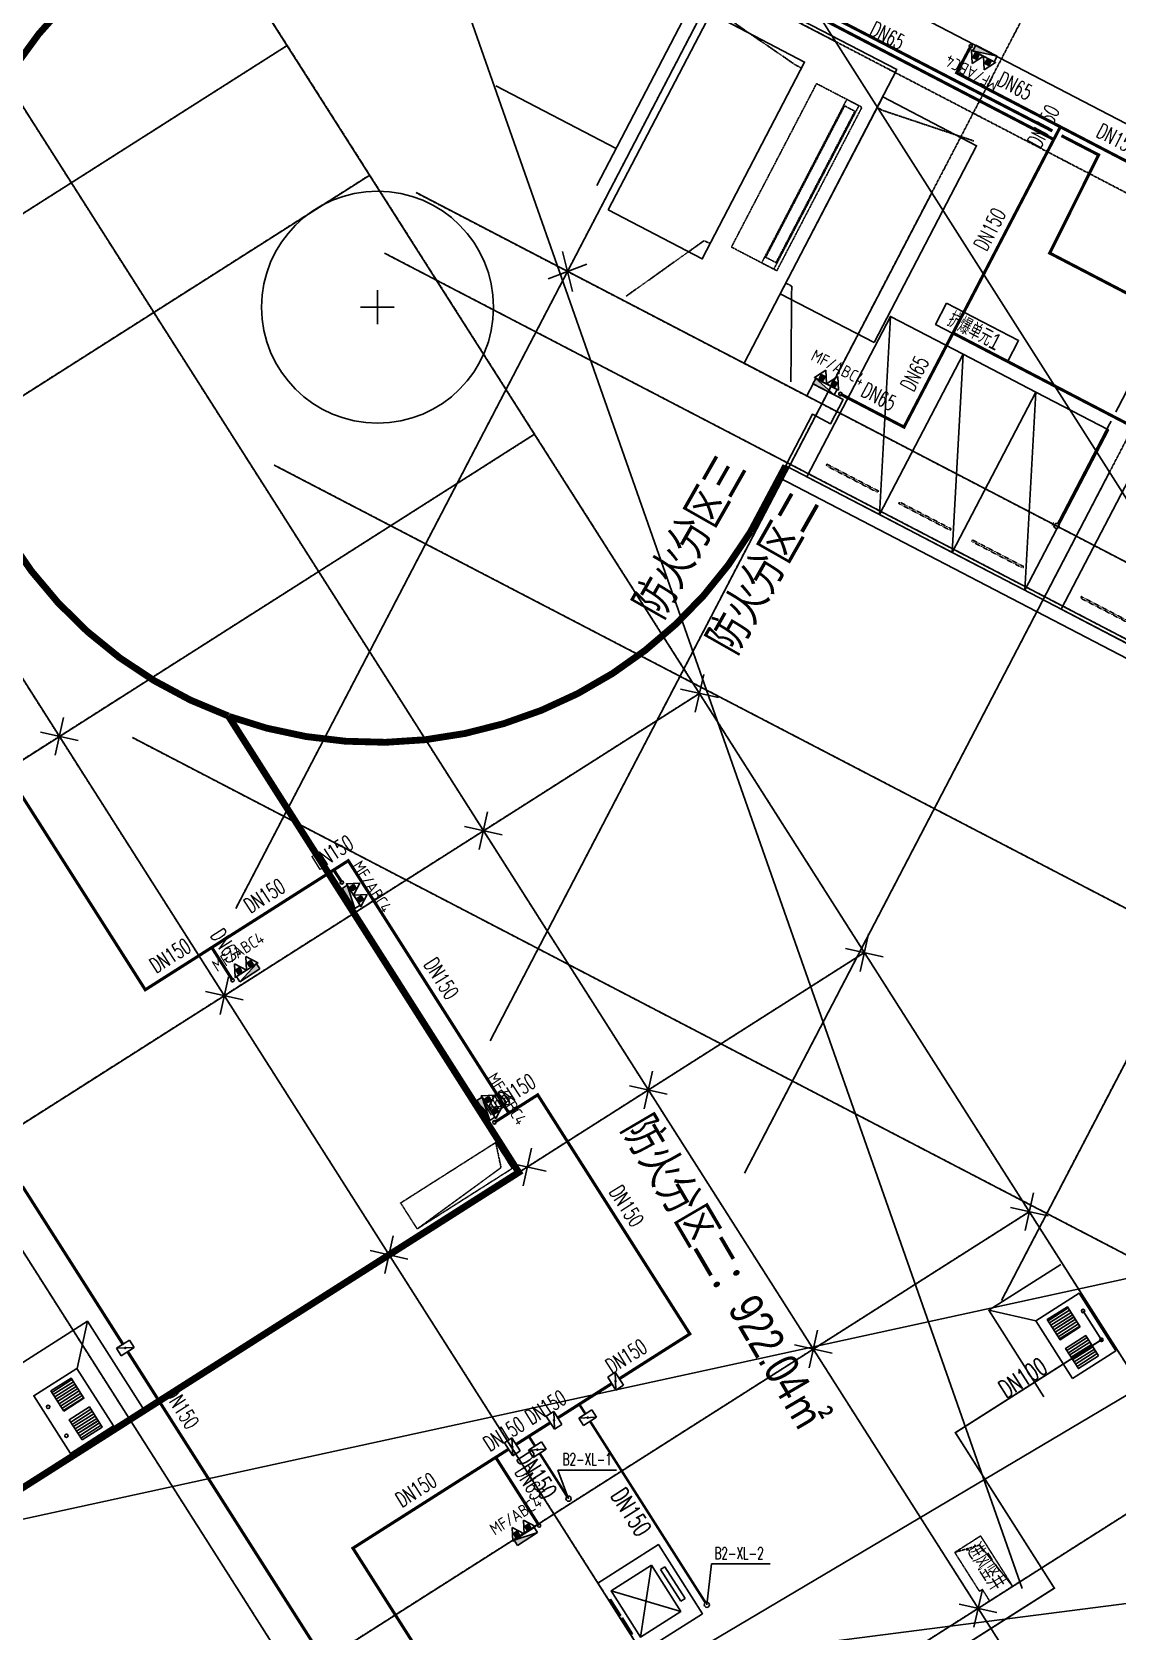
# Model space of a CAD drawing. Extents: x -1466470 to 922624, y -511729 to 590125.
# Drawn here: x -333605 to -301821, y 193979 to 240832 of the extents above; entities that cross this region are included whole.
import ezdxf
from ezdxf.xclip import XClip

# ---------------------------------------------------------------- set-up
doc = ezdxf.new("R2010")
doc.units = 0
doc.header["$LTSCALE"] = 10
doc.header["$MEASUREMENT"] = 0
doc.header["$XCLIPFRAME"] = 2
for name, pattern in [('104-13 B2核心筒$0$DASH', [0.35, 0.25, -0.1]), ('X-104 B2平面$0$CENTER', [2, 1.25, -0.25, 0.25, -0.25]), ('X-104 B2平面$0$DOTE', [2.42, 2, -0.2, 0.02, -0.2]), ('X-104 B2平面$1$DASH', [0.35, 0.25, -0.1])]:
    doc.linetypes.add(name, pattern=pattern)
for name, color, linetype in [('104-13 B2核心筒$0$02-TEXT_房间', 7, 'Continuous'), ('104-13 B2核心筒$0$A-E_电梯', 171, 'Continuous'), ('104-13 B2核心筒$0$A-TECH_结构', 21, 'Continuous'), ('DIM_消防', 3, 'Continuous'), ('EQUIP_消火栓', 7, 'Continuous'), ('EQUIP_消防', 7, 'Continuous'), ('EQUIP_给水', 7, 'Continuous'), ('PIPE-中水', 122, 'TG_Z'), ('PIPE-压力废', 31, 'TG_YF'), ('PIPE-消防', 1, 'Continuous'), ('PIPE-给水', 3, 'TG_J'), ('TEXT_压力废', 7, 'Continuous'), ('TEXT_消防', 7, 'Continuous'), ('VALVE_消防', 7, 'Continuous'), ('VPIPE-中水中', 124, 'Continuous'), ('VPIPE-消防', 1, 'Continuous'), ('X-104 B2平面$0$02-TEXT_房间', 7, 'Continuous'), ('X-104 B2平面$0$A-E_楼梯', 171, 'Continuous'), ('X-104 B2平面$0$A-I_车位', 9, 'Continuous'), ('X-104 B2平面$0$A-SUR_看线', 231, 'Continuous'), ('X-104 B2平面$0$A_AXIS-轴线', 9, 'X-104 B2平面$0$DOTE'), ('X-104 B2平面$0$DOOR_FIRE', 220, 'Continuous'), ('X-104 B2平面$0$VPIPE-消防', 1, 'Continuous'), ('X-104 B2平面$0$集水坑&', 6, 'Continuous'), ('X-104 B2平面$1$集水坑&', 7, 'Continuous')]:
    doc.layers.add(name, color=color, linetype=linetype)
for name, color, linetype, plot in [('104-13 B2核心筒$0$04-不打印_辅助线', 165, 'Continuous', False), ('104-6 B2核心筒$0$04-不打印_辅助线', 165, 'Continuous', False), ('X-104 B2平面$0$04-不打印_辅助线', 165, 'Continuous', False), ('X-104 B2平面$0$04-不打印_防火分区', 30, 'Continuous', False), ('X-104 B2平面$0$04-不打印_面积', 5, 'Continuous', False), ('X-104 B2平面$1$DIM_MODI', 6, 'Continuous', False)]:
    doc.layers.add(name, color=color, linetype=linetype, plot=plot)
doc.layers.get('X-104 B2平面$0$A-SUR_看线').off()
doc.styles.add('104-13 B2核心筒$0$_TCH_SPACE', font='ros.shx', dxfattribs={"width": 0.75, "height": 5, "bigfont": 'jd.shx'})
doc.styles.add('_TWT_PIPEDN', font='SIMPLEX', dxfattribs={"width": 0.8, "height": 3.5, "bigfont": 'HZTXT'})
doc.styles.add('_TWT_SERIAL', font='COMPLEX', dxfattribs={"width": 0.8, "height": 3.5, "bigfont": 'HZTXT'})
doc.styles.get("Standard").update_dxf_attribs({"font": 'gbenor.shx', "bigfont": 'gbcbig.shx'})
doc.styles.add('TG_LINETYPE', font='romans2.shx', dxfattribs={"width": 0.8, "height": 3, "bigfont": 'hzdf2.shx'})
doc.styles.add('X-104 B2平面$0$_TCH_SPACE', font='ros.shx', dxfattribs={"width": 0.75, "height": 5, "bigfont": 'jd.shx'})
doc.styles.add('X-104 B2平面$0$Arial', font='arial.ttf', dxfattribs={"width": 0.75, "height": 2.5})
doc.linetypes.add('TG_J', pattern='A,2,-0.3,["J",TG_LINETYPE,S=0.1,R=0,X=-0.23,Y=-0.15],0', length=2.3)
doc.linetypes.add('TG_XH', pattern='A,5,-0.6,["XH",TG_LINETYPE,S=0.1,R=0,X=-0.52,Y=-0.15],0', length=5.6)
doc.linetypes.add('TG_YF', pattern='A,2,-0.6,["YF",TG_LINETYPE,S=0.1,R=0,X=-0.52,Y=-0.15],0', length=2.6)
doc.linetypes.add('TG_Z', pattern='A,2,-0.3,["Z",TG_LINETYPE,S=0.1,R=0,X=-0.23,Y=-0.15],0', length=2.3)
pattern_1 = [(180, (350, -250), (-7e-15, -79.375), [])]

# ---------------------------------------------------------------- blocks, each defined once
blk = doc.blocks.new('104-6 B2核心筒$0$1f结构')
at = {"layer": '104-6 B2核心筒$0$04-不打印_辅助线'}
for p, q in [((-400, -450), (400, 450)), ((-400, 450), (400, -450))]:
    blk.add_line(p, q, dxfattribs=at)
at = {"layer": 'Defpoints'}
for p, q in [((-400, -450), (400, 450)), ((-400, 450), (400, -450))]:
    blk.add_line(p, q, dxfattribs=at)
blk = doc.blocks.new('104-6 B2核心筒')
blk.add_blockref('104-6 B2核心筒$0$1f结构', (0, 0))
blk = doc.blocks.new('X-104 B2平面$0$jgfd')
blk.add_lwpolyline([(5300, -1200), (0, -1200), (0, 1200), (5300, 1200), (5300, -1200), (0, 1200)])
at = {"linetype": 'X-104 B2平面$1$DASH', "ltscale": 0.001}
blk.add_lwpolyline([(550, -850), (550, 850), (600, 850), (600, -850)], close=True, dxfattribs=at)
blk = doc.blocks.new('*U325')
at = {"linetype": 'X-104 B2平面$1$DASH'}
for p, q in [((-200, -500), (-200, -100)), ((0, -100), (-200, -100)), ((5000, -100), (5200, -100)), ((5200, -500), (5200, -100)), ((0, -500), (-200, -500)), ((5000, -500), (5200, -500))]:
    blk.add_line(p, q, dxfattribs=at)
blk.add_lwpolyline([(5200, 0), (-200, 0), (-200, -1500), (5200, -1500)], close=True, dxfattribs=at)
for points in [[(5000, -100), (0, -100)], [(0, -100), (0, -500)], [(5000, -130), (0, -130)], [(5000, -100), (5000, -500)], [(5000, -470), (0, -470)], [(5000, -500), (0, -500)]]:
    blk.add_lwpolyline(points, dxfattribs=at)
blk = doc.blocks.new('104 轴线')
for p, q in [((-267879, 136479), (-243063, 184152)), ((-260428, 132601), (-235612, 180273)), ((-252978, 128722), (-228161, 176394)), ((-273455, 172905), (-228319, 101944)), ((-245448, 124995), (-220710, 172516)), ((-279783, 168880), (-234647, 97919)), ((-122274, 95231), (-258164, 165971)), ((-287377, 164050), (-242241, 93088)), ((-292106, 145398), (-266371, 161767)), ((-294971, 159219), (-249835, 88258)), ((-289691, 141601), (-263956, 157970)), ((-126707, 86715), (-262597, 157455)), ((-127630, 84941), (-263520, 155681)), ((-284860, 134007), (-259125, 150376)), ((-130863, 78732), (-266753, 149472)), ((-280030, 126413), (-254295, 142782)), ((-135018, 70749), (-270908, 141489)), ((-275200, 118819), (-249465, 135189)), ((-270370, 111225), (-244634, 127595)), ((-265539, 103631), (-239804, 120001))]:
    blk.add_line(p, q)
blk = doc.blocks.new('104-13 B2核心筒$0$2400x2100')
for p, q in [((650, 1910), (650, 1760)), ((1750, 1910), (650, 1910)), ((1750, 1760), (1750, 1910)), ((400, 200), (2000, 1600)), ((400, 1600), (2000, 200)), ((650, 1760), (1750, 1760))]:
    blk.add_line(p, q)
at = {"color": 0}
for p, q in [((600, 58), (600, 34)), ((1160, 58), (600, 58)), ((1160, 34), (600, 34)), ((1160, 58), (1160, 34)), ((1800, 58), (1240, 58)), ((1240, 58), (1240, 34)), ((1800, 34), (1240, 34)), ((1800, 58), (1800, 34))]:
    blk.add_line(p, q, dxfattribs=at)
blk.add_lwpolyline([(400, 1600), (400, 200), (2000, 200), (2000, 1600), (400, 1600)], close=True)
at = {"layer": '104-13 B2核心筒$0$04-不打印_辅助线'}
blk.add_lwpolyline([(0, 0), (0, 2100), (2400, 2100), (2400, 0), (0, 0)], close=True, dxfattribs=at)
blk = doc.blocks.new('104-13 B2核心筒')
at = {"layer": '104-13 B2核心筒$0$04-不打印_辅助线'}
for p, q in [((30300, 25100), (31100, 25900)), ((30300, 25900), (31100, 25100)), ((39300, 25100), (40100, 25900)), ((39300, 25900), (40100, 25100)), ((48300, 25100), (49100, 25900)), ((48300, 25900), (49100, 25100)), ((30300, 17600), (31100, 18400)), ((30300, 18400), (31100, 17600)), ((39300, 17600), (40100, 18400)), ((39300, 18400), (40100, 17600)), ((48300, 17600), (49100, 18400)), ((48300, 18400), (49100, 17600)), ((57300, 17600), (58100, 18400)), ((57300, 18400), (58100, 17600)), ((39300, 13400), (40100, 14200)), ((39300, 14200), (40100, 13400)), ((21300, 8600), (22100, 9400)), ((21300, 9400), (22100, 8600)), ((30300, 8600), (31100, 9400)), ((30300, 9400), (31100, 8600)), ((39300, 8600), (40100, 9400)), ((39300, 9400), (40100, 8600))]:
    blk.add_line(p, q, dxfattribs=at)
at = {"layer": '104-13 B2核心筒$0$A-TECH_结构', "linetype": '104-13 B2核心筒$0$DASH'}
for points in [[(57700, 19200), (56159, 19032), (55950, 18300)], [(38600, 13400), (39304, 13138), (39500, 10100)]]:
    blk.add_lwpolyline(points, dxfattribs=at)
blk.add_lwpolyline([(55950, 18300), (57300, 18300), (57300, 18400, -0.670877), (57300, 18400, -0.000065), (57700, 18400), (57700, 18848), (57700, 19200), (55950, 19200)], format="xyb", close=True, dxfattribs=at)
blk.add_lwpolyline([(39500, 10100), (38600, 10100), (38600, 13400), (39500, 13400)], close=True, dxfattribs=at)
at = {"layer": '104-13 B2核心筒$0$04-不打印_辅助线'}
ref = blk.add_blockref('104 轴线', (287656, 163437), dxfattribs=dict(at, rotation=57.54087654753766))
XClip(ref).set_block_clipping_path([(-309787.1235870313, 156236.3262284864), (-264650.8410785095, 85274.8859858383), (-219747.6862062201, 113836.3339625026), (-264883.9687147418, 184797.7742051506)])
at = {"layer": '104-13 B2核心筒$0$A-E_电梯'}
blk.add_blockref('104-13 B2核心筒$0$2400x2100', (51100, 9000), dxfattribs=at)
at = {"layer": '104-13 B2核心筒$0$02-TEXT_房间', "style": '104-13 B2核心筒$0$_TCH_SPACE', "width": 0.75}
blk.add_text('进风竖井', height=520.9, rotation=360, dxfattribs=at).set_placement((56049, 18589))
blk = doc.blocks.new('X-104 B2平面$1$12ddddddj')
at = {"layer": 'X-104 B2平面$1$集水坑&', "linetype": 'Continuous'}
h = blk.add_hatch(dxfattribs=at)
h.set_pattern_fill('ANSI31', color=256, scale=50, angle=135)
h.set_pattern_definition(pattern_1)
h.paths.add_polyline_path([(3014056, 294593), (3014756, 294593), (3014756, 293893), (3014056, 293893)])
h.paths.add_polyline_path([(3014056, 293593), (3014756, 293593), (3014756, 292893), (3014056, 292893)])
for points in [[(3015056, 294743), (3013556, 294743), (3013556, 292743), (3015056, 292743)], [(3014056, 294593), (3014756, 294593), (3014756, 293893), (3014056, 293893)], [(3014056, 293593), (3014756, 293593), (3014756, 292893), (3014056, 292893)]]:
    blk.add_lwpolyline(points, close=True, dxfattribs=at)
for centre in [(3013736, 294243), (3013736, 293243)]:
    blk.add_circle(centre, 50, dxfattribs=at)
blk = doc.blocks.new('X-104 B2平面$0$A$C47720B67')
at = {"layer": 'X-104 B2平面$0$A_AXIS-轴线'}
blk.add_line((0, 0), (-2484, 1293), dxfattribs=at)
blk = doc.blocks.new('X-104 B2平面$0$A$C026855F6')
at = {"layer": 'X-104 B2平面$0$VPIPE-消防', "linetype": 'Continuous'}
for centre in [(-265274, -38396), (-269092, -48585), (-283697, -62896), (-286897, -65761), (-279225, -69925), (-277920, -81739)]:
    blk.add_circle(centre, 50, dxfattribs=at)
blk = doc.blocks.new('X-104 B2平面')
at = {"layer": 'X-104 B2平面$0$02-TEXT_房间'}
blk.add_lwpolyline([(-116783, 238905), (-114676, 237809), (-114999, 237188), (-117106, 238284), (-116783, 238905)], dxfattribs=at)
at = {"layer": 'X-104 B2平面$0$04-不打印_辅助线'}
blk.add_line((-129991, 245272), (-126465, 243437), dxfattribs=at)
for points in [[(-125374, 251380), (-126367, 249473), (-123972, 248226), (-123764, 248625), (-118238, 245748), (-122717, 237144), (-120881, 236189), (-120696, 236543), (-119809, 236082), (-120179, 235372), (-120711, 235649), (-121450, 234230), (-121496, 234141), (-105973, 226060), (-105973, 226060), (-105707, 225922), (-105707, 225922), (-92401, 218995), (-92401, 218995), (-92136, 218857), (-89031, 217241)], [(-89095, 229788), (-94816, 232766), (-93708, 234895), (-99961, 238151), (-101070, 236021), (-106658, 238930), (-105365, 241414), (-103901, 240652), (-100323, 247527), (-104270, 249581), (-104962, 248251), (-107180, 249405), (-110066, 243862), (-109622, 243631), (-109807, 243276), (-125374, 251380)]]:
    blk.add_lwpolyline(points, dxfattribs=at)
for points in [[(-126692, 241636), (-123690, 247402), (-120941, 245970), (-123942, 240205)], [(-118905, 237753), (-115904, 243518), (-118653, 244950), (-121655, 239184)]]:
    blk.add_lwpolyline(points, close=True, dxfattribs=at)
at = {"layer": 'X-104 B2平面$0$04-不打印_防火分区', "linetype": 'X-104 B2平面$1$DASH', "const_width": 200}
for points in [[(-149225, 200775), (-129316, 213438), (-137822, 226810, -0.674443), (-138630, 250440, -7.368111)], [(-137817, 226802, 0.358363), (-122518, 232220), (-121496, 234141)]]:
    blk.add_lwpolyline(points, format="xyb", dxfattribs=at)
at = {"layer": 'X-104 B2平面$0$04-不打印_面积'}
blk.add_line((-108062, 226697), (-121678, 233792), dxfattribs=at)
at = {"layer": 'X-104 B2平面$0$04-不打印_面积', "color": 250}
for points in [[(-114570, 201248), (-152648, 309628)], [(-73405, 229512), (-180122, 166222), (-220487, 166222)]]:
    blk.add_lwpolyline(points, dxfattribs=at)
at = {"layer": 'X-104 B2平面$0$A-E_楼梯'}
blk.add_line((-124134, 247916), (-127027, 242358), dxfattribs=at)
at = {"layer": 'X-104 B2平面$0$A_AXIS-轴线'}
for p, q in [((-121033, 245793), (-121206, 245884)), ((-118815, 244639), (-118642, 244549)), ((-123711, 240649), (-123885, 240739)), ((-121494, 239495), (-121320, 239404)), ((-133452, 238289), (-133452, 239289)), ((-133952, 238789), (-132952, 238789))]:
    blk.add_line(p, q, dxfattribs=at)
at = {"layer": 'X-104 B2平面$1$DIM_MODI'}
blk.add_line((-217626, 187186), (-43166, 209580), dxfattribs=at)
blk.add_lwpolyline([(-33745, 227288), (-220712, 186513), (-292305, 186513)], dxfattribs=at)
at = {"layer": 'X-104 B2平面$1$集水坑&', "linetype": 'Continuous'}
for p, q in [((-142256, 207696), (-141949, 209076)), ((-114166, 209090), (-115546, 209397))]:
    blk.add_line(p, q, dxfattribs=at)
for points in [[(-113936, 206865), (-115546, 209397), (-113437, 210738)], [(-144059, 207735), (-141949, 209076), (-140339, 206545), (-140339, 206545)]]:
    blk.add_lwpolyline(points, dxfattribs=at)
at = {"linetype": 'X-104 B2平面$0$CENTER', "rotation": 332.499102747414}
blk.add_blockref('104-6 B2核心筒', (-127888, 239836), dxfattribs=at)
at = {"rotation": 302.4591234524622}
blk.add_blockref('104-13 B2核心筒', (-162014, 239690), dxfattribs=at)
at = {"layer": 'X-104 B2平面$0$A-I_车位', "xscale": -1, "rotation": 242.5000000001245}
for p in [(-119810, 233264), (-117682, 232155), (-115553, 231047), (-112359, 229385)]:
    blk.add_blockref('X-104 B2平面$0$jgfd', p, dxfattribs=at)
at = {"layer": 'X-104 B2平面$0$A-SUR_看线'}
blk.add_blockref('X-104 B2平面$0$A$C026855F6', (149199, 284830), dxfattribs=at)
for p, rotation in [((-121206, 245884), 352.9999999999999), ((-123885, 240739), 63)]:
    blk.add_blockref('X-104 B2平面$0$A$C47720B67', p, dxfattribs=dict(at, rotation=rotation))
at = {"layer": 'X-104 B2平面$0$A-SUR_看线', "xscale": -1}
for p, rotation in [((-118642, 244549), 314.0000000000326), ((-121320, 239404), 242.0000000000325)]:
    blk.add_blockref('X-104 B2平面$0$A$C47720B67', p, dxfattribs=dict(at, rotation=rotation))
at = {"layer": 'X-104 B2平面$0$A_AXIS-轴线', "rotation": 7.045863037328646e-07}
blk.add_blockref('104 轴线', (130274, 84690), dxfattribs=at)
at = {"layer": 'X-104 B2平面$0$DOOR_FIRE', "linetype": 'X-104 B2平面$1$DASH', "xscale": -1, "rotation": 242.5000000001423}
blk.add_blockref('*U325', (-121663, 240034), dxfattribs=at)
at = {"layer": 'X-104 B2平面$1$集水坑&', "linetype": 'Continuous', "rotation": 212.4591234524703}
blk.add_blockref('X-104 B2平面$1$12ddddddj', (2272747, 2074273), dxfattribs=at)
at = {"layer": 'X-104 B2平面$1$集水坑&', "linetype": 'Continuous', "xscale": -1, "rotation": 212.4591234524382}
blk.add_blockref('X-104 B2平面$1$12ddddddj', (-2843399, -1163469), dxfattribs=at)
at = {"layer": 'X-104 B2平面$0$02-TEXT_房间', "style": 'X-104 B2平面$0$_TCH_SPACE', "width": 0.75}
blk.add_text('抗爆单元1', height=482.2, rotation=332.5, dxfattribs=at).set_placement((-116805, 238262))
at = {"layer": 'X-104 B2平面$0$02-TEXT_房间', "color": 1, "style": 'X-104 B2平面$0$Arial', "width": 0.75}
blk.add_text('防火分区二：922.04㎡', height=1000, rotation=300.369, dxfattribs=at).set_placement((-126315, 214740))
at = {"layer": 'X-104 B2平面$0$04-不打印_防火分区', "linetype": 'X-104 B2平面$1$DASH', "style": 'X-104 B2平面$0$Arial', "width": 0.75}
for s, p in [('防火分区三', (-125153, 229602)), ('防火分区二', (-122999, 228557))]:
    blk.add_text(s, height=1000, rotation=60.3713, dxfattribs=at).set_placement(p)
blk = doc.blocks.new('$TWTSYS$00000546')
h = blk.add_hatch()
h.set_pattern_fill('ANSI31', color=256, scale=200, style=0)
h.set_pattern_definition([(45, (-38543.802, -6670.83), (-17.67767, 17.67767), [])])
h.paths.add_polyline_path([(-65, 174), (65, 174), (65, 44), (-65, 44)])
for points in [[(0, 344), (-198, 0), (198, 0)], [(-65, 174), (65, 174), (65, 44), (-65, 44)]]:
    blk.add_lwpolyline(points, close=True)
blk = doc.blocks.new('X-104 B2平面$0$12ddddddj')
at = {"layer": 'X-104 B2平面$0$集水坑&', "linetype": 'Continuous'}
h = blk.add_hatch(dxfattribs=at)
h.set_pattern_fill('ANSI31', color=256, scale=50, angle=135)
h.set_pattern_definition(pattern_1)
h.paths.add_polyline_path([(3014056, 294593), (3014756, 294593), (3014756, 293893), (3014056, 293893)])
h.paths.add_polyline_path([(3014056, 293593), (3014756, 293593), (3014756, 292893), (3014056, 292893)])
for points in [[(3015056, 294743), (3013556, 294743), (3013556, 292743), (3015056, 292743)], [(3014056, 294593), (3014756, 294593), (3014756, 293893), (3014056, 293893)], [(3014056, 293593), (3014756, 293593), (3014756, 292893), (3014056, 292893)]]:
    blk.add_lwpolyline(points, close=True, dxfattribs=at)
for centre in [(3013736, 294243), (3013736, 293243)]:
    blk.add_circle(centre, 50, dxfattribs=at)
blk = doc.blocks.new('$TwtSys$00000434')
for p, q in [((-0.5, 0.5), (-0.5, -0.5)), ((-0.5, -0.5), (0.5, 0.5)), ((0.5, 0.5), (-0.5, 0.5)), ((0.5, -0.5), (0.5, 0.5)), ((-0.5, -0.5), (0.5, -0.5))]:
    blk.add_line(p, q)
blk.add_solid([(0.5, -0.5), (0.5, 0.5), (-0.5, -0.5)])
blk = doc.blocks.new('$VALVE$00000763')
for p, q in [((-72, -125), (72, 125)), ((-72, 125), (72, 125)), ((-72, -125), (-72, 125)), ((72, -125), (72, 125)), ((-72, -125), (72, -125))]:
    blk.add_line(p, q)
at = {"const_width": 21.1}
blk.add_lwpolyline([(0, -11, 1), (0, 11, 1)], format="xyb", close=True, dxfattribs=at)
for p in [(-72, 0), (72, 0)]:
    blk.add_point(p)
at = {"color": 7, "flags": 9}
for tag in ['XSIZE', 'YSIZE']:
    blk.add_attdef(tag, (0, 0), '', height=0.5, rotation=90, dxfattribs=at)
blk = doc.blocks.new('$TwtSys$00000320')
at = {"const_width": 20}
for points in [[(0, 0), (0, -121)], [(-37, -83), (37, -83)]]:
    blk.add_lwpolyline(points, dxfattribs=at)

msp = doc.modelspace()

# ---------------------------------------------------------------- hatches: boundary and pattern name
at = {"layer": 'PIPE-压力废', "linetype": 'TG_YF'}
for points in [[(-302277.2, 202512.4), (-302255.1, 202526.5), (-302241, 202504.4)], [(-302277.2, 202512.4), (-302263.2, 202490.3), (-302241, 202504.4)], [(-306555.2, 199791.4), (-306569.3, 199813.5), (-306591.4, 199799.4)], [(-306555.2, 199791.4), (-306577.3, 199777.3), (-306591.4, 199799.4)], [(-303657, 195235), (-303634.9, 195249.1), (-303620.8, 195226.9)], [(-303657, 195235), (-303642.9, 195212.8), (-303620.8, 195226.9)]]:
    msp.add_hatch(color=256, dxfattribs=at).paths.add_polyline_path(points)
at = {"layer": 'PIPE-消防', "linetype": 'TG_XH'}
for points in [[(-306518, 239634.5), (-306557.7, 239655.6), (-306579, 239615.5)], [(-306518, 239634.5), (-306538.8, 239594.6), (-306579, 239615.5)], [(-308060.3, 229254.8), (-308081.1, 229214.9), (-308041.2, 229194.1)], [(-308060.3, 229254.8), (-308020.4, 229234), (-308041.2, 229194.1)], [(-324339.1, 216550.9), (-324363.3, 216588.9), (-324325.3, 216613)], [(-324339.1, 216550.9), (-324301.1, 216575.1), (-324325.3, 216613)], [(-330286.7, 212767.8), (-330324.7, 212743.7), (-330300.5, 212705.7)], [(-330286.7, 212767.8), (-330262.6, 212729.9), (-330300.5, 212705.7)], [(-318790, 209690), (-318814.1, 209728), (-318776.1, 209752.1)], [(-318790, 209690), (-318752, 209714.1), (-318776.1, 209752.1)], [(-314334, 202684.5), (-314296, 202708.6), (-314271.9, 202670.7)], [(-314334, 202684.5), (-314309.8, 202646.5), (-314271.9, 202670.7)], [(-324204.3, 196406.3), (-324228.5, 196444.3), (-324266.4, 196420.1)], [(-324204.3, 196406.3), (-324242.3, 196382.1), (-324266.4, 196420.1)]]:
    msp.add_hatch(color=256, dxfattribs=at).paths.add_polyline_path(points)
at = {"layer": 'PIPE-给水', "linetype": 'Continuous'}
for points in [[(-302360, 237229.7), (-302339.3, 237269.7), (-302300, 237249.3)], [(-302360, 237229.7), (-302319.7, 237209.7), (-302300, 237249.3)], [(-303791.2, 234353), (-303831.5, 234373.1), (-303851.2, 234333.5)], [(-303791.2, 234353), (-303812, 234313.1), (-303851.2, 234333.5)]]:
    msp.add_hatch(color=256, dxfattribs=at).paths.add_polyline_path(points)

# ---------------------------------------------------------------- linework, layer by layer
msp.add_circle((-323482.2, 232768.6), 3399)
at = {"layer": 'DIM_消防'}
for p, q in [((-317887.5, 197857.2), (-318201.2, 198696.5)), ((-318201.2, 198696.5), (-316485.4, 198696.5)), ((-313834.7, 194746.3), (-313700.6, 195945.2)), ((-313700.6, 195945.2), (-311984.8, 195945.2))]:
    msp.add_line(p, q, dxfattribs=at)
at = {"layer": 'PIPE-中水', "linetype": 'TG_Z', "ltscale": 1.5, "const_width": 52.5}
for points in [[(-301855.7, 229697.1), (-300430.6, 232434.6)], [(-303558.7, 226425.6), (-301994.2, 229431)]]:
    msp.add_lwpolyline(points, dxfattribs=at)
at = {"layer": 'PIPE-压力废', "linetype": 'TG_YF', "ltscale": 1.5, "const_width": 52.5}
for points in [[(-302813.9, 203356.2), (-302277.2, 202512.4)], [(-306555.2, 199791.4), (-302277.2, 202512.4)], [(-306555.2, 199791.4), (-303657, 195235)], [(-317241.8, 186594.2), (-303657, 195235)]]:
    msp.add_lwpolyline(points, dxfattribs=at)
at = {"layer": 'PIPE-消防', "linetype": 'TG_XH', "ltscale": 1.5, "const_width": 90}
for points in [[(-313805.1, 242956.7), (-303673.2, 237682.4)], [(-306105.1, 240414.1), (-306518, 239634.5)], [(-306518, 239634.5), (-303480.2, 238053.1)], [(-303480.2, 238053.1), (-303673.2, 237682.4)], [(-303480.2, 238053.1), (-300525.3, 236514.9)], [(-303673.2, 237682.4), (-306625.5, 232011)], [(-308060.3, 229254.8), (-306625.5, 232011)], [(-306625.5, 232011), (-300744.6, 228949.6)], [(-309923.1, 230224.5), (-308060.3, 229254.8)], [(-334303.6, 219083), (-330286.7, 212767.8)], [(-324764.8, 216280.1), (-324339.1, 216550.9)], [(-324339.1, 216550.9), (-319633.7, 209153.3)], [(-328337.9, 214007.4), (-324764.8, 216280.1)], [(-324527.5, 215914.5), (-324764.8, 216280.1)], [(-330286.7, 212767.8), (-328337.9, 214007.4)], [(-327728.3, 213049), (-328337.9, 214007.4)], [(-319633.7, 209153.3), (-318790, 209690)], [(-318790, 209690), (-314334, 202684.5)], [(-320055.6, 208885), (-319633.7, 209153.3)], [(-333884.1, 207009.9), (-330941.2, 202383.2)], [(-316401.5, 201369.4), (-314334, 202684.5)], [(-330802, 202164.3), (-325302.5, 193518.3)], [(-317573.4, 200624), (-316620.4, 201230.2)], [(-318202.2, 200224), (-317573.4, 200624)], [(-319050, 199684.8), (-318421.1, 200084.8)], [(-319425.7, 199445.8), (-319050, 199684.8)], [(-320020.3, 199067.6), (-319644.6, 199306.6)], [(-324204.3, 196406.3), (-320020.3, 199067.6)], [(-318750.5, 197071.2), (-320020.3, 199067.6)], [(-324204.3, 196406.3), (-317309.1, 185566)]]:
    msp.add_lwpolyline(points, dxfattribs=at)
at = {"layer": 'PIPE-消防', "ltscale": 1.5, "const_width": 75}
for points in [[(-317393.7, 200341.6), (-317573.4, 200624)], [(-313875, 194809.6), (-317254.5, 200122.7)], [(-318870.3, 199402.3), (-319050, 199684.8)], [(-317927.7, 197920.5), (-318731.1, 199183.4)]]:
    msp.add_lwpolyline(points, dxfattribs=at)
at = {"layer": 'PIPE-给水', "linetype": 'Continuous', "ltscale": 1.5, "const_width": 90}
for points in [[(-315764.6, 244182.3), (-303712.7, 237931.3)], [(-303446.4, 237793.2), (-302360, 237229.7)], [(-302360, 237229.7), (-303791.2, 234353)], [(-303791.2, 234353), (-299181.1, 231953.2)]]:
    msp.add_lwpolyline(points, dxfattribs=at)
at = {"layer": 'VPIPE-中水中', "linetype": 'Continuous'}
msp.add_circle((-303593.4, 226359), 75, dxfattribs=at)
at = {"layer": 'VPIPE-消防', "linetype": 'Continuous'}
for centre, radius in [((-306105.1, 240414.1), 50), ((-309923.1, 230224.5), 50), ((-324527.5, 215914.5), 50), ((-327728.3, 213049), 50), ((-320055.6, 208885), 50), ((-317887.5, 197857.2), 75), ((-318750.5, 197071.2), 50), ((-313834.7, 194746.3), 75)]:
    msp.add_circle(centre, radius, dxfattribs=at)

# ---------------------------------------------------------------- block references
msp.add_blockref('X-104 B2平面', (-190030.1, -6020))
at = {"layer": 'EQUIP_消火栓', "xscale": 700, "zscale": 700}
for p, yscale, rotation in [((-305688.3, 240200.9), 180, 152.5000138824565), ((-310374.7, 230441.6), -180, 152.4999583684412), ((-324258, 215493.4), -180, 122.4591234524641), ((-327274.2, 213266.7), 180, 32.45912345235954), ((-320306.4, 209280.8), -180, 122.4591234524503), ((-319140.2, 196752.3), -180, 212.4591234524603)]:
    msp.add_blockref('$TwtSys$00000434', p, dxfattribs=dict(at, yscale=yscale, rotation=rotation))
at = {"layer": 'EQUIP_消防'}
for p, rotation in [((-305905.9, 240212.7), 152.5000138824565), ((-305553.9, 240029.4), 152.5000138824565), ((-310509.2, 230613), 332.4999583684411), ((-310157.2, 230429.8), 332.4999583684411), ((-324288.6, 215709), 302.459123452464), ((-324075.6, 215374.3), 302.459123452464), ((-327155.1, 213449.1), 32.45912345235954), ((-327489.9, 213236.2), 32.45912345235954), ((-320336.9, 209496.5), 302.4591234524503), ((-320124, 209161.7), 302.4591234524503), ((-319021.1, 196934.7), 32.45912345246024), ((-319355.9, 196721.7), 32.45912345246024)]:
    msp.add_blockref('$TWTSYS$00000546', p, dxfattribs=dict(at, rotation=rotation))
at = {"layer": 'EQUIP_给水', "linetype": 'ByBlock', "xscale": 1.5, "yscale": -1.5, "zscale": 1.5, "rotation": 62.50000875284956}
msp.add_blockref('$TwtSys$00000320', (-303593.4, 226359), dxfattribs=at)
at = {"layer": 'VALVE_消防', "zscale": 1.8}
for p, xscale, yscale, rotation in [((-330871.6, 202273.8), -1.8, -1.8, 302.4591233226172), ((-316510.9, 201299.8), 1.8, 1.8, 32.45912326015214), ((-317324.1, 200232.1), 1.8, 1.8, 122.4591234866384), ((-319535.2, 199376.2), 1.8, 1.8, 32.4591232601522), ((-318800.7, 199292.9), 1.8, 1.8, 122.4591234866384)]:
    msp.add_blockref('$VALVE$00000763', p, dxfattribs=dict(at, xscale=xscale, yscale=yscale, rotation=rotation))
at = {"layer": 'VALVE_消防', "linetype": 'ByBlock', "xscale": 1.8, "yscale": 1.8, "zscale": 1.8, "rotation": 32.45912326015237}
msp.add_blockref('$VALVE$00000763', (-318311.7, 200154.4), dxfattribs=at)
at = {"layer": 'X-104 B2平面$0$集水坑&', "linetype": 'Continuous', "rotation": 212.4591234524463}
msp.add_blockref('X-104 B2平面$0$12ddddddj', (2082717.4, 2068252.6), dxfattribs=at)
at = {"layer": 'X-104 B2平面$0$集水坑&', "linetype": 'Continuous', "xscale": -1, "rotation": 212.4591234524893}
msp.add_blockref('X-104 B2平面$0$12ddddddj', (-3033428.7, -1169489.2), dxfattribs=at)

# ---------------------------------------------------------------- texts
at = {"layer": 'DIM_消防', "color": 7, "style": '_TWT_SERIAL', "width": 0.64}
for s, p in [('B2-XL-1', (-318059.4, 198836.5)), ('B2-XL-2', (-313612.1, 196085.2))]:
    msp.add_text(s, height=350, dxfattribs=at).set_placement(p)
at = {"layer": 'TEXT_压力废', "linetype": 'TG_YF', "style": '_TWT_PIPEDN', "width": 0.64}
msp.add_text('DN100', height=525, rotation=32.45912, dxfattribs=at).set_placement((-305064.1, 200784.2))
at = {"layer": 'TEXT_消防', "linetype": 'TG_XH', "style": '_TWT_PIPEDN', "width": 0.64}
for s, rotation, p in [('DN65', 332.49999, (-309103.6, 240763)), ('DN65', 332.49999, (-305363.5, 239287.2)), ('DN150', 62.49999, (-304070.7, 237406)), ('DN150', 332.49999, (-302464.5, 237778.1)), ('DN150', 62.49999, (-305643.4, 234385)), ('DN65', 62.49999, (-307786.3, 230268.5)), ('DN65', 332.49999, (-309356.2, 230183.1)), ('DN150', 32.45912, (-325210.8, 216263.1)), ('DN150', 32.45912, (-327210.2, 214991.4)), ('DN150', 32.45912, (-329971.2, 213235.2)), ('DN65', 302.45912, (-328389.2, 214365.9)), ('DN150', 302.45912, (-322138.8, 213510.9)), ('DN150', 32.45912, (-319870.7, 209269.2)), ('DN65', 32.45912, (-320410.9, 208925.6)), ('DN150', 302.45912, (-316714.4, 206846.1)), ('DN150', 32.45912, (-316612.5, 201501.8)), ('DN150', 302.45912, (-329745.7, 200922.9)), ('DN150', 32.45912, (-318970.5, 200002)), ('DN150', 32.45912, (-320194, 199223.8)), ('DN65', 302.45912, (-319478.9, 198635.7)), ('DN150', 32.45912, (-322771.2, 197584.5))]:
    msp.add_text(s, height=450, rotation=rotation, dxfattribs=at).set_placement(p)
at = {"layer": 'TEXT_消防'}
for rotation, p in [(152.50001, (-305247.7, 239405.1)), (332.49996, (-310815.4, 231237.3)), (302.45912, (-324241.2, 216402.8)), (32.45912, (-328183.7, 213283.6)), (302.45912, (-320289.5, 210190.2)), (32.45912, (-320049.6, 196769.1))]:
    msp.add_text('MF/ABC4', height=350, rotation=rotation, dxfattribs=at).set_placement(p)
at = {"layer": 'TEXT_消防', "style": '_TWT_PIPEDN', "width": 0.64}
for p in [(-319436.6, 199037.1), (-316672, 197951.2)]:
    msp.add_text('DN150', height=525, rotation=302.45912, dxfattribs=at).set_placement(p)

doc.saveas('drawing.dxf')
